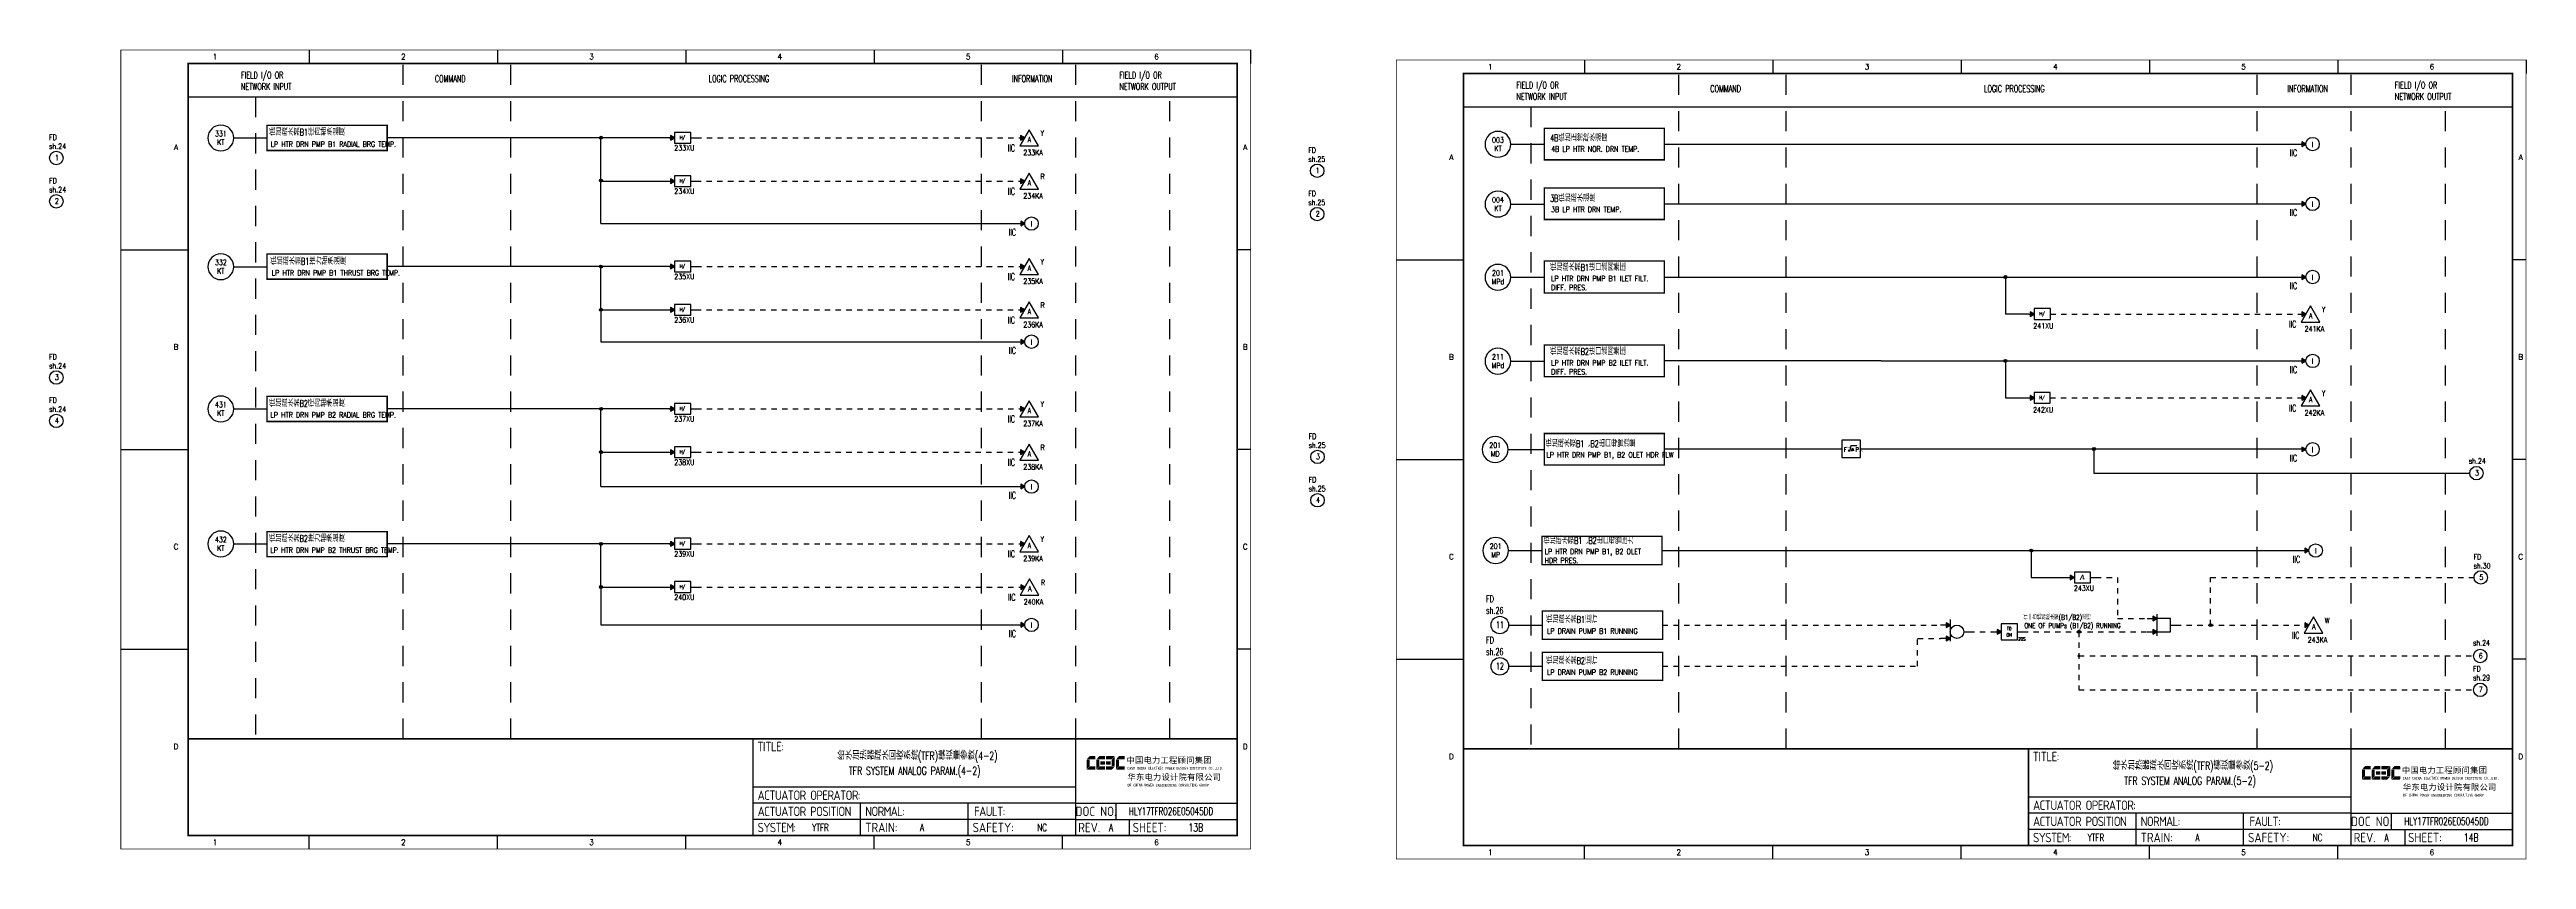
# Model space of a CAD drawing. Header units: millimetres. Extents: x 5560 to 16471, y 4607 to 8234.
# Drawn here: x 10580 to 11501, y 5854 to 6155 of the extents above; entities that cross this region are included whole.
import ezdxf
from ezdxf.enums import TextEntityAlignment as Align

# ---------------------------------------------------------------- set-up
doc = ezdxf.new("R2010")
doc.units = ezdxf.units.MM
for name, pattern in [('D2', [6, 2, -2, 2]), ('DASHED', [0.75, 0.5, -0.25]), ('JIS_02_0.7', [1.35, 0.75, -0.6])]:
    doc.linetypes.add(name, pattern=pattern)
for name, color, linetype in [('BLOCK', 7, 'Continuous'), ('BORDER', 1, 'Continuous'), ('INSTRUMENT', 4, 'Continuous'), ('MLINE', 6, 'Continuous'), ('TITLE', 1, 'Continuous'), ('TK', 7, 'Continuous'), ('图框_外框线', 7, 'Continuous'), ('图框_标题栏文字', 6, 'Continuous')]:
    doc.layers.add(name, color=color, linetype=linetype)
doc.styles.add('DANIEL', font='COMPLEX', dxfattribs={"width": 0.7, "bigfont": 'GVFS'})
doc.styles.add('ecepdi', font='simhei.ttf', dxfattribs={"width": 0.9})
doc.styles.get("Standard").update_dxf_attribs({"font": 'romans.shx', "width": 0.7, "bigfont": '@0hztxta.shx'})
doc.styles.add('工程字', font='gbenor.shx', dxfattribs={"bigfont": 'gbcbig.shx'})

# ---------------------------------------------------------------- blocks, each defined once
blk = doc.blocks.new('INS00')
at = {"layer": 'INSTRUMENT', "color": 0}
blk.add_lwpolyline([(6, 0, 1), (-6, 0, 1)], format="xyb", close=True, dxfattribs=at)
at = {"layer": 'INSTRUMENT', "flags": 1}
for tag, p in [('INSNAM', (0, 9)), ('INSDGN', (0, -9)), ('INSSUP', (0, -15)), ('INSMAN', (0, -18)), ('INSREM', (0, -21)), ('INSTYP', (0, -12))]:
    blk.add_attdef(tag, text='', height=3, dxfattribs=at).set_placement(p, align=Align.TOP_CENTER)
at = {"layer": 'INSTRUMENT', "width": 0.7}
for tag, p in [('INSIDE', (0, 2)), ('INSSYS', (0, -2))]:
    blk.add_attdef(tag, text='', height=2.5, dxfattribs=at).set_placement(p, align=Align.MIDDLE)
for tag, p in [('INSHH', (6, 3.5)), ('INSL', (6, -3)), ('INSLL', (6, -6))]:
    blk.add_attdef(tag, p, '', height=2.5, dxfattribs=at)
at = {"layer": 'INSTRUMENT', "linetype": 'DASHED', "width": 0.7}
blk.add_attdef('INSH', (6, 0.5), '', height=2.5, dxfattribs=at)
blk = doc.blocks.new('huo')
at = {"layer": 'BORDER'}
for points in [[(-72.15, 909.27), (-73.65, 910.13), (-73.65, 908.4)], [(-72.15, 904.27), (-73.65, 905.13), (-73.65, 903.4)]]:
    blk.add_hatch(color=256, dxfattribs=at).paths.add_polyline_path(points)
for p, q in [((-72.15, 909.27), (-75.75, 909.27)), ((-72.15, 904.27), (-75.75, 904.27)), ((-72.15, 911.28), (-72.15, 903.28)), ((-67.15, 906.77), (-65.15, 906.77))]:
    blk.add_line(p, q, dxfattribs=at)
for points in [[(-72.15, 909.27), (-73.65, 910.13), (-73.65, 908.4)], [(-72.15, 904.27), (-73.65, 905.13), (-73.65, 903.4)]]:
    blk.add_lwpolyline(points, close=True, dxfattribs=at)
blk.add_circle((-69.65, 906.77), 2.5, dxfattribs=at)
blk = doc.blocks.new('TD ON')
at = {"layer": 'BORDER'}
blk.add_hatch(color=256, dxfattribs=at).paths.add_polyline_path([(2178.99, 3763.24), (2177.49, 3764.11), (2177.49, 3762.37)])
for p, q in [((2176.99, 3763.24), (2178.99, 3763.24)), ((2184.99, 3763.24), (2186.99, 3763.24))]:
    blk.add_line(p, q, dxfattribs=at)
for points in [[(2184.99, 3766.24), (2178.99, 3766.24), (2178.99, 3760.24), (2184.99, 3760.24)], [(2178.99, 3763.24), (2177.49, 3764.11), (2177.49, 3762.37)]]:
    blk.add_lwpolyline(points, close=True, dxfattribs=at)
at = {"layer": 'BORDER', "style": 'DANIEL', "width": 0.8}
for s, p in [('ON', (2181.94, 3762.09)), ('TD', (2181.94, 3764.43))]:
    blk.add_text(s, height=1.2, dxfattribs=at).set_placement(p, align=Align.MIDDLE)
blk = doc.blocks.new('小于')
at = {"layer": 'BORDER'}
blk.add_hatch(color=256, dxfattribs=at).paths.add_polyline_path([(2178.99, 3734.24), (2177.49, 3735.11), (2177.49, 3733.38)])
for p, q in [((2176.99, 3734.24), (2178.99, 3734.24)), ((2184.99, 3734.24), (2186.99, 3734.24))]:
    blk.add_line(p, q, dxfattribs=at)
for points in [[(2178.99, 3734.24), (2177.49, 3735.11), (2177.49, 3733.38)], [(2184.99, 3736.24), (2178.99, 3736.24), (2178.99, 3732.24), (2184.99, 3732.24)]]:
    blk.add_lwpolyline(points, close=True, dxfattribs=at)
at = {"layer": 'BORDER', "style": 'DANIEL', "width": 0.8}
blk.add_text('/L', height=1.2, dxfattribs=at).set_placement((2181.94, 3734.29), align=Align.MIDDLE)
blk = doc.blocks.new('大于')
at = {"layer": 'BORDER'}
blk.add_hatch(color=256, dxfattribs=at).paths.add_polyline_path([(2178.99, 3748.47), (2177.49, 3749.34), (2177.49, 3747.6)])
for p, q in [((2176.99, 3748.47), (2178.99, 3748.47)), ((2184.99, 3748.47), (2186.99, 3748.47))]:
    blk.add_line(p, q, dxfattribs=at)
for points in [[(2178.99, 3748.47), (2177.49, 3749.34), (2177.49, 3747.6)], [(2184.99, 3750.47), (2178.99, 3750.47), (2178.99, 3746.47), (2184.99, 3746.47)]]:
    blk.add_lwpolyline(points, close=True, dxfattribs=at)
at = {"layer": 'BORDER', "style": 'DANIEL', "width": 0.8}
blk.add_text('H/', height=1.2, dxfattribs=at).set_placement((2181.94, 3748.51), align=Align.MIDDLE)
blk = doc.blocks.new('A$C1E0003F3')
h = blk.add_hatch(color=152)
edge = h.paths.add_edge_path()
edge.add_ellipse((5.15, 4.41), major_axis=(0, 0.211), ratio=0.769231, start_angle=-90, end_angle=0)
edge.add_line((5.15, 4.62), (3.22, 4.62))
edge.add_line((3.22, 4.62), (2.09, 3.35))
edge.add_line((2.09, 3.35), (5.32, 3.35))
edge.add_line((5.32, 3.35), (5.32, 4.41))
h.paths.add_polyline_path([(3.22, 3.23), (2.09, 3.23), (2.09, -0.36), (3.22, 0.91)])
edge = h.paths.add_edge_path()
edge.add_line((5.32, 0.81), (3.27, 0.81))
edge.add_line((3.27, 0.81), (2.13, -0.46))
edge.add_line((2.13, -0.46), (5.15, -0.46))
edge.add_ellipse((5.15, -0.25), major_axis=(0, 0.211), ratio=0.769231, start_angle=180, end_angle=270)
edge.add_line((5.32, -0.25), (5.32, 0.81))
h = blk.add_hatch(color=152)
edge = h.paths.add_edge_path()
edge.add_ellipse((8.78, 4.41), major_axis=(0, 0.211), ratio=0.769231, start_angle=-90, end_angle=0)
edge.add_line((8.78, 4.62), (6.84, 4.62))
edge.add_line((6.84, 4.62), (5.71, 3.35))
edge.add_line((5.71, 3.35), (8.94, 3.35))
edge.add_line((8.94, 3.35), (8.94, 4.41))
h.paths.add_polyline_path([(6.84, 3.23), (5.71, 3.23), (5.71, -0.36), (6.84, 0.91)])
edge = h.paths.add_edge_path()
edge.add_ellipse((8.78, 2.49), major_axis=(0, 0.211), ratio=0.769231, start_angle=-90, end_angle=0)
edge.add_line((8.78, 2.7), (7.22, 2.7))
edge.add_line((7.22, 2.7), (7.22, 1.44))
edge.add_line((7.22, 1.44), (8.78, 1.44))
edge.add_ellipse((8.78, 1.65), major_axis=(0, 0.211), ratio=0.769231, start_angle=180, end_angle=270)
edge.add_line((8.94, 1.65), (8.94, 2.49))
edge = h.paths.add_edge_path()
edge.add_line((8.94, 0.81), (6.89, 0.81))
edge.add_line((6.89, 0.81), (5.75, -0.46))
edge.add_line((5.75, -0.46), (8.78, -0.46))
edge.add_ellipse((8.78, -0.25), major_axis=(0, 0.211), ratio=0.769231, start_angle=180, end_angle=270)
edge.add_line((8.94, -0.25), (8.94, 0.81))
h = blk.add_hatch(color=1)
edge = h.paths.add_edge_path()
edge.add_line((12.48, 4.62), (9.46, 4.62))
edge.add_ellipse((9.46, 4.41), major_axis=(0, 0.211), ratio=0.769231, start_angle=0, end_angle=90)
edge.add_line((9.3, 4.41), (9.3, 3.35))
edge.add_line((9.3, 3.35), (11.35, 3.35))
edge.add_line((11.35, 3.35), (12.48, 4.62))
h.paths.add_polyline_path([(12.57, 4.56), (11.38, 3.23), (11.38, 0.93), (12.57, 0.93)])
edge = h.paths.add_edge_path()
edge.add_line((11.03, 2.7), (9.46, 2.7))
edge.add_ellipse((9.46, 2.49), major_axis=(0, 0.211), ratio=0.769231, start_angle=0, end_angle=90)
edge.add_line((9.3, 2.49), (9.3, 1.65))
edge.add_ellipse((9.46, 1.65), major_axis=(0, 0.211), ratio=0.769231, start_angle=90, end_angle=180)
edge.add_line((9.46, 1.44), (11.03, 1.44))
edge.add_line((11.03, 1.44), (11.03, 2.7))
h = blk.add_hatch(color=1)
edge = h.paths.add_edge_path()
edge.add_line((12.58, 0.79), (9.3, 0.79))
edge.add_line((9.3, 0.79), (9.3, -0.27))
edge.add_ellipse((9.46, -0.27), major_axis=(0, 0.211), ratio=0.769231, start_angle=90, end_angle=180)
edge.add_line((9.46, -0.48), (11.43, -0.48))
edge.add_line((11.43, -0.48), (12.58, 0.79))
h = blk.add_hatch(color=152)
edge = h.paths.add_edge_path()
edge.add_ellipse((16.11, 4.41), major_axis=(0, 0.211), ratio=0.769231, start_angle=-90, end_angle=0)
edge.add_line((16.11, 4.62), (14.14, 4.62))
edge.add_line((14.14, 4.62), (13, 3.35))
edge.add_line((13, 3.35), (16.27, 3.35))
edge.add_line((16.27, 3.35), (16.27, 4.41))
h.paths.add_polyline_path([(14.14, 3.23), (13, 3.23), (13, -0.36), (14.14, 0.91)])
edge = h.paths.add_edge_path()
edge.add_line((16.27, 0.81), (14.18, 0.81))
edge.add_line((14.18, 0.81), (13.04, -0.46))
edge.add_line((13.04, -0.46), (16.03, -0.46))
edge.add_ellipse((16.03, -0.15), major_axis=(0, 0.316), ratio=0.769231, start_angle=180, end_angle=270)
edge.add_line((16.27, -0.15), (16.27, 0.81))
at = {"layer": 'TITLE', "color": 7, "style": 'ecepdi'}
for s, p in [('中', (16.92, 1.94)), ('国', (20.09, 2)), ('电', (23.25, 1.99)), ('力', (26.39, 1.96)), ('工', (29.53, 1.95)), ('程', (32.71, 1.98)), ('顾', (35.9, 1.98)), ('问', (39.09, 1.94)), ('集', (42.26, 1.98)), ('团', (45.42, 2.01)), ('华', (17.24, -4.31)), ('东', (20.45, -4.29)), ('电', (23.62, -4.35)), ('力', (26.75, -4.32)), ('设', (29.92, -4.3)), ('计', (33.05, -4.31)), ('院', (36.26, -4.29)), ('有', (39.41, -4.29)), ('限', (42.57, -4.32)), ('公', (45.78, -4.38)), ('司', (48.91, -4.35))]:
    blk.add_text(s, height=2.2, dxfattribs=at).set_placement(p)
at = {"layer": 'TITLE', "color": 7, "style": 'ecepdi', "width": 0.975}
for s, p in [('E', (17.58, 0.02)), ('A', (18.29, 0.03)), ('S', (19, 0.03)), ('T', (19.7, 0.03)), ('C', (21.1, 0.09)), ('H', (21.77, 0.09)), ('I', (22.46, 0.09)), ('N', (23.17, 0.1)), ('A', (23.86, 0.1)), ('E', (25.35, 0.09)), ('L', (26.05, 0.11)), ('E', (26.76, 0.1)), ('C', (27.46, 0.12)), ('T', (28.18, 0.11)), ('R', (28.87, 0.1)), ('I', (29.57, 0.11)), ('C', (30.28, 0.1)), ('P', (31.64, 0.09)), ('O', (32.32, 0.08)), ('W', (33.03, 0.08)), ('E', (33.72, 0.08)), ('R', (34.42, 0.09)), ('D', (35.81, 0.1)), ('E', (36.52, 0.1)), ('S', (37.2, 0.1)), ('I', (37.91, 0.09)), ('G', (38.68, 0.11)), ('N', (39.38, 0.09)), ('I', (40.72, 0.07)), ('N', (41.43, 0.08)), ('S', (42.14, 0.08)), ('T', (42.83, 0.08)), ('I', (43.52, 0.09)), ('T', (44.22, 0.07)), ('U', (44.93, 0.07)), ('T', (45.63, 0.08)), ('E', (46.34, 0.09)), ('C', (47.76, 0.11)), ('O', (48.48, 0.1)), ('L', (50.56, 0.1)), ('T', (51.27, 0.1)), ('D', (51.96, 0.1)), ('O', (17.67, -6.18)), ('OF', (18.01, -6.2)), ('F', (18.37, -6.2)), ('C', (19.8, -6.19)), ('H', (20.47, -6.19)), ('I', (21.15, -6.19)), ('N', (21.87, -6.18)), ('A', (22.56, -6.18)), ('P', (23.98, -6.2)), ('O', (24.66, -6.21)), ('W', (25.36, -6.21)), ('E', (26.06, -6.21)), ('R', (26.75, -6.2)), ('E', (28.19, -6.24)), ('N', (28.91, -6.27)), ('G', (29.62, -6.26)), ('I', (30.32, -6.27)), ('N', (31.02, -6.27)), ('E', (31.7, -6.28)), ('E', (32.41, -6.27)), ('R', (33.1, -6.24)), ('I', (33.81, -6.24)), ('N', (34.51, -6.26)), ('G', (35.2, -6.24)), ('C', (36.61, -6.19)), ('O', (37.3, -6.21)), ('N', (38, -6.2)), ('S', (38.71, -6.21)), ('U', (39.41, -6.18)), ('L', (40.11, -6.18)), ('T', (40.81, -6.19)), ('I', (41.51, -6.21)), ('N', (42.2, -6.21)), ('G', (42.91, -6.17)), ('G', (44.29, -6.2)), ('R', (45, -6.21)), ('O', (45.69, -6.22)), ('U', (46.39, -6.2)), ('P', (47.1, -6.23)), ('.', (49.23, 0.1)), (',', (49.87, 0.1)), ('.', (52.72, 0.11))]:
    blk.add_text(s, height=1, dxfattribs=at).set_placement(p, align=Align.MIDDLE_CENTER)
blk = doc.blocks.new('A$C57484896')
for p, q in [((70, 297), (70, 292)), ((140, 297), (140, 292)), ((210, 297), (210, 292)), ((280, 297), (280, 292)), ((350, 297), (350, 292)), ((420, 297), (420, 292)), ((0, 222.75), (25, 222.75)), ((420, 222.75), (415, 222.75)), ((0, 148.5), (25, 148.5)), ((420, 148.5), (415, 148.5)), ((0, 74.25), (25, 74.25)), ((420, 74.25), (415, 74.25)), ((70, 0), (70, 5)), ((140, 0), (140, 5)), ((210, 0), (210, 5)), ((280, 0), (280, 5)), ((350, 0), (350, 5))]:
    blk.add_line(p, q)
at = {"layer": 'MLINE', "linetype": 'JIS_02_0.7', "ltscale": 10}
for p, q in [((105, 41), (105, 292)), ((145, 41), (145, 292)), ((320, 41), (320, 292)), ((355, 41), (355, 292)), ((50, 279.56), (50, 41)), ((390, 41), (390, 279.56))]:
    blk.add_line(p, q, dxfattribs=at)
at = {"layer": 'MLINE'}
blk.add_line((25, 279.56), (415, 279.56), dxfattribs=at)
at = {"layer": '图框_外框线'}
for p, q in [((355, 5), (355, 41)), ((355, 23), (235, 23)), ((355, 17), (235, 17)), ((355, 11), (235, 11)), ((355, 11), (235, 11)), ((275, 11), (275, 17)), ((275, 5), (275, 11)), ((315, 11), (315, 17)), ((315, 5), (315, 11)), ((355, 17), (415, 17)), ((355, 11), (415, 11)), ((370, 11), (370, 17)), ((375, 5), (375, 11))]:
    blk.add_line(p, q, dxfattribs=at)
for points, const_width in [([(0, 0), (420, 0), (420, 297), (0, 297)], 0.3), ([(25, 5), (415, 5), (415, 292), (25, 292)], 0.6)]:
    blk.add_lwpolyline(points, close=True, dxfattribs=dict(at, const_width=const_width))
at = {"layer": '图框_外框线', "const_width": 0.6}
blk.add_lwpolyline([(235, 41), (25, 41)], dxfattribs=at)
at = {"layer": '图框_外框线'}
blk.add_lwpolyline([(415, 41, 0.6, 0.6, 0), (235, 41, 0.6, 0.6, 0), (235, 5, 0, 0, 0)], format="xyseb", dxfattribs=at)
blk.add_blockref('A$C1E0003F3', (356.94, 29.95))
at = {"layer": 'MLINE', "char_height": 2.5, "width": 31.8959, "attachment_point": 1}
for s, insert in [('FIELD I/O OR', (44.67, 288.89)), ('COMMAND', (116.74, 287.58)), ('LOGIC PROCESSING', (218.52, 287.58)), ('INFORMATION', (331.25, 287.58)), ('FIELD I/O OR', (371.22, 288.89)), ('NETWORK INPUT', (44.67, 284.64)), ('NETWORK OUTPUT', (371.22, 284.64))]:
    blk.add_mtext(s, dxfattribs=dict(at, insert=insert))
at = {"layer": 'TK', "color": 3}
for s, p in [('1', (35, 294.5)), ('2', (105, 294.5)), ('3', (175, 294.5)), ('4', (245, 294.5)), ('5', (315, 294.5)), ('6', (385, 294.5)), ('1', (35, 2.5)), ('2', (105, 2.5)), ('3', (175, 2.5)), ('4', (245, 2.5)), ('5', (315, 2.5)), ('6', (385, 2.5))]:
    blk.add_text(s, height=2, dxfattribs=at).set_placement(p, align=Align.MIDDLE)
for s, p in [('A', (20.5, 259.88)), ('A', (418, 259.88)), ('B', (20.5, 185.62)), ('B', (418, 185.62)), ('C', (20.5, 111.38)), ('C', (418, 111.38)), ('D', (20.5, 37.12)), ('D', (418, 37.12))]:
    blk.add_text(s, height=2, dxfattribs=at).set_placement(p, align=Align.CENTER)
at = {"layer": '图框_标题栏文字', "char_height": 3.5, "style": '工程字'}
for s, insert, width, attachment_point in [('{\\T0.9; TITLE:}', (234.86, 38.09), 14.2249, 4), ('{\\T0.9; ACTUATOR OPERATOR:}', (235, 20), 40, 4), ('{\\T0.9; ACTUATOR POSITION}', (235, 14), 45, 4), ('{\\T0.9; SYSTEM:}', (235, 8), 17.9526, 4), ('{\\T0.9; }TRAIN: ', (275, 8), 17.6638, 4), ('{\\T0.9; NORMAL:}', (275, 14), 18.2557, 4), ('SAFETY:', (324.3, 8), 22.3993, 5), ('{\\T0.9; FAULT:}', (315.44, 14), 15, 4), ('DOC NO.', (362.5, 14), 15, 5), ('REV.', (360, 8), 10, 5), ('SHEET:', (382.42, 8), 20, 5)]:
    blk.add_mtext(s, dxfattribs=dict(at, insert=insert, width=width, attachment_point=attachment_point))

msp = doc.modelspace()

# ---------------------------------------------------------------- hatches: boundary and pattern name
h = msp.add_hatch(color=0)
edge = h.paths.add_edge_path()
edge.add_arc((10785.29, 6122.36), 0.55, 0, 360)
for points in [[(10942.73, 6122.34), (10941.23, 6123.21), (10941.23, 6121.48)], [(11419.08, 6120), (11417.58, 6120.87), (11417.58, 6119.14)], [(10942.73, 6106.23), (10941.23, 6107.1), (10941.23, 6105.36)], [(11419.08, 6097.79), (11417.58, 6098.65), (11417.58, 6096.92)], [(10942.83, 6090.46), (10941.33, 6091.33), (10941.33, 6089.6)], [(10942.73, 6074.51), (10941.23, 6075.38), (10941.23, 6073.65)], [(11419.08, 6070.58), (11417.58, 6071.45), (11417.58, 6069.72)], [(10942.73, 6058.4), (10941.23, 6059.26), (10941.23, 6057.53)], [(11419.08, 6056.84), (11417.58, 6057.71), (11417.58, 6055.97)], [(10942.83, 6046.55), (10941.33, 6047.42), (10941.33, 6045.68)], [(11419.08, 6039.4), (11417.58, 6040.27), (11417.58, 6038.54)], [(10942.73, 6021.63), (10941.23, 6022.49), (10941.23, 6020.76)], [(11419.08, 6025.66), (11417.58, 6026.52), (11417.58, 6024.79)], [(10942.73, 6005.51), (10941.23, 6006.38), (10941.23, 6004.64)], [(11419.08, 6006.55), (11417.58, 6007.41), (11417.58, 6005.68)], [(10942.83, 5992.69), (10941.33, 5993.56), (10941.33, 5991.83)], [(10942.73, 5971.47), (10941.23, 5972.34), (10941.23, 5970.6)], [(11420.22, 5968.92), (11418.72, 5969.79), (11418.72, 5968.06)], [(10942.89, 5955.36), (10941.39, 5956.22), (10941.39, 5954.49)], [(10942.83, 5941.29), (10941.33, 5942.15), (10941.33, 5940.42)], [(11420.22, 5941.23), (11418.72, 5942.09), (11418.72, 5940.36)]]:
    msp.add_hatch(color=256).paths.add_polyline_path(points)
h = msp.add_hatch(color=0)
edge = h.paths.add_edge_path()
edge.add_arc((10785.29, 6106.42), 0.55, 0, 360)
h = msp.add_hatch(color=0)
edge = h.paths.add_edge_path()
edge.add_arc((10785.29, 6074.47), 0.55, 0, 360)
h = msp.add_hatch(color=0)
edge = h.paths.add_edge_path()
edge.add_arc((11307.38, 6070.58), 0.55, 0, 360)
h = msp.add_hatch(color=0)
edge = h.paths.add_edge_path()
edge.add_arc((10785.29, 6058.4), 0.55, 0, 360)
h = msp.add_hatch(color=0)
edge = h.paths.add_edge_path()
edge.add_arc((11307.38, 6039.4), 0.55, 0, 360)
h = msp.add_hatch(color=0)
edge = h.paths.add_edge_path()
edge.add_arc((10785.3, 6021.59), 0.55, 0, 360)
h = msp.add_hatch(color=0)
edge = h.paths.add_edge_path()
edge.add_arc((10785.3, 6005.51), 0.55, 0, 360)
h = msp.add_hatch(color=0)
edge = h.paths.add_edge_path()
edge.add_arc((11340.3, 6006.68), 0.55, 0, 360)
h = msp.add_hatch(color=0)
edge = h.paths.add_edge_path()
edge.add_arc((10785.31, 5971.42), 0.55, 0, 360)
h = msp.add_hatch(color=0)
edge = h.paths.add_edge_path()
edge.add_arc((11317.02, 5968.92), 0.55, 0, 360)
h = msp.add_hatch(color=0)
edge = h.paths.add_edge_path()
edge.add_arc((10785.28, 5955.36), 0.55, 0, 360)
h = msp.add_hatch(color=0)
edge = h.paths.add_edge_path()
edge.add_arc((11334.72, 5938.73), 0.55, 0, 360)
h = msp.add_hatch(color=0)
edge = h.paths.add_edge_path()
edge.add_arc((11383.67, 5941.23), 0.55, 0, 360)
h = msp.add_hatch(color=0)
edge = h.paths.add_edge_path()
edge.add_arc((11334.72, 5929.74), 0.55, 0, 360)
at = {"layer": 'BORDER'}
for points in [[(11363.73, 5943.73), (11362.23, 5944.59), (11362.23, 5942.86)], [(11363.73, 5938.73), (11362.23, 5939.59), (11362.23, 5937.86)]]:
    msp.add_hatch(color=256, dxfattribs=at).paths.add_polyline_path(points)

# ---------------------------------------------------------------- linework, layer by layer
at = {"color": 0}
for p, q in [((10705.85, 6117.59), (10705.85, 6126.93)), ((10648.77, 6122.26), (10661.17, 6122.26)), ((10705.85, 6117.59), (10661.17, 6117.59)), ((10778.65, 6122.35), (10705.85, 6122.35)), ((10812.65, 6122.35), (10778.65, 6122.35)), ((10785.28, 6090.46), (10785.28, 6122.35)), ((11123.53, 6119.91), (11135.93, 6119.91)), ((11180.61, 6120), (11417.58, 6120)), ((10785.28, 6106.23), (10810.65, 6106.23)), ((11180.61, 6114.12), (11135.93, 6114.12)), ((11123.53, 6097.7), (11135.93, 6097.7)), ((11180.61, 6097.79), (11417.58, 6097.79)), ((11180.61, 6091.91), (11135.93, 6091.91)), ((10705.85, 6069.75), (10705.85, 6079.09)), ((10648.77, 6074.42), (10661.17, 6074.42)), ((10705.85, 6069.75), (10661.17, 6069.75)), ((10811.15, 6074.51), (10705.85, 6074.51)), ((10785.28, 6058.4), (10785.28, 6074.51)), ((11123.53, 6070.49), (11135.93, 6070.49)), ((11180.61, 6064.64), (11180.61, 6076.53)), ((11307.38, 6070.58), (11307.38, 6056.83)), ((11180.61, 6064.64), (11135.93, 6064.64)), ((10785.28, 6058.4), (10810.65, 6058.4)), ((11180.61, 6033.52), (11180.61, 6045.28)), ((11123.53, 6039.31), (11135.93, 6039.31)), ((11180.61, 6033.52), (11135.93, 6033.52)), ((11261.2, 6039.4), (11180.61, 6039.4)), ((11261.2, 6039.4), (11417.58, 6039.4)), ((11307.38, 6039.4), (11307.38, 6025.65)), ((10705.85, 6016.87), (10705.85, 6026.21)), ((11307.38, 6025.65), (11316.03, 6025.65)), ((10648.77, 6021.54), (10661.17, 6021.54)), ((10705.85, 6016.87), (10661.17, 6016.87)), ((10811.15, 6021.63), (10705.85, 6021.63)), ((10785.28, 6005.51), (10785.28, 6021.63)), ((10785.28, 6005.51), (10810.65, 6005.51)), ((11122.51, 6006.46), (11135.93, 6006.46)), ((11180.61, 6000.67), (11180.61, 6012.43)), ((11236.62, 6006.55), (11180.61, 6006.55)), ((11246.62, 6006.55), (11236.62, 6006.55)), ((11180.61, 6000.67), (11135.93, 6000.67)), ((10705.85, 5966.71), (10705.85, 5976.05)), ((10648.77, 5971.38), (10661.17, 5971.38)), ((10778.65, 5971.47), (10705.85, 5971.47)), ((10812.65, 5971.47), (10778.65, 5971.47)), ((10785.28, 5955.36), (10785.28, 5971.47)), ((10705.85, 5966.62), (10661.17, 5966.62)), ((10785.28, 5955.36), (10810.65, 5955.36))]:
    msp.add_line(p, q, dxfattribs=at)
at = {"color": 0, "linetype": 'D2'}
for p, q in [((10820.65, 6122.35), (10942.74, 6122.35)), ((10820.49, 6106.23), (10942.73, 6106.23)), ((10820.65, 6074.51), (10942.74, 6074.51)), ((10820.49, 6058.4), (10942.73, 6058.4)), ((11324.1, 6056.83), (11417.58, 6056.84)), ((11324.03, 6025.65), (11417.58, 6025.66)), ((10820.65, 6021.63), (10942.74, 6021.63)), ((10820.49, 6005.51), (10942.73, 6005.51)), ((10820.65, 5971.47), (10942.74, 5971.47)), ((11341.02, 5958.92), (11349.06, 5958.92)), ((11349.06, 5958.92), (11349.06, 5943.73)), ((11383.67, 5958.92), (11481.61, 5958.92)), ((11383.67, 5941.23), (11383.67, 5958.92)), ((10820.65, 5955.36), (10942.89, 5955.36)), ((11179.95, 5941.23), (11283.3, 5941.23)), ((11349.06, 5943.73), (11360.14, 5943.73)), ((11370.73, 5941.23), (11418.72, 5941.23)), ((11274.76, 5925.9), (11274.76, 5936.23)), ((11274.76, 5936.23), (11283.3, 5936.23)), ((11293.89, 5938.73), (11303.85, 5938.73)), ((11313.85, 5938.73), (11360.14, 5938.73)), ((11334.72, 5938.73), (11334.72, 5917.16)), ((11179.95, 5925.9), (11274.76, 5925.9)), ((11334.72, 5929.74), (11481.4, 5929.74)), ((11334.72, 5917.16), (11481.4, 5917.16))]:
    msp.add_line(p, q, dxfattribs=at)
for p, q in [((10785.28, 6090.46), (10941.33, 6090.46)), ((11180.61, 6070.58), (11417.58, 6070.58)), ((10785.28, 6058.4), (10785.28, 6046.55)), ((11316.1, 6056.83), (11307.38, 6056.83)), ((10785.28, 6046.55), (10941.33, 6046.55)), ((10785.28, 5992.69), (10785.28, 6005.51)), ((11249.47, 6005.68), (11249.08, 6006.3)), ((11249.97, 6008.01), (11249.47, 6005.68)), ((11249.97, 6008.01), (11251.99, 6008.01)), ((11250.56, 6006.98), (11250.03, 6006.16)), ((11250.03, 6006.16), (11250.56, 6006.16)), ((11250.56, 6006.98), (11251.09, 6006.16)), ((11251.09, 6006.16), (11250.56, 6006.16)), ((11251.99, 6008.01), (11252.19, 6007.79)), ((11253.49, 6006.68), (11417.58, 6006.68)), ((11340.3, 6006.55), (11340.3, 5997.63)), ((11340.3, 5997.63), (11479.98, 5997.63)), ((10785.28, 5992.69), (10941.33, 5992.69)), ((11122.69, 5968.92), (11135.08, 5968.92)), ((11179.76, 5968.92), (11418.72, 5968.92)), ((11317.02, 5968.92), (11317.02, 5958.92)), ((11317.02, 5958.92), (11331.02, 5958.92)), ((10785.28, 5955.36), (10785.28, 5941.29)), ((10785.28, 5941.29), (10941.33, 5941.29)), ((11122.7, 5941.23), (11135.1, 5941.23)), ((11122.7, 5925.9), (11135.1, 5925.9))]:
    msp.add_line(p, q)
at = {"color": 0, "const_width": 0.5}
for points in [[(10661.17, 6126.93), (10705.85, 6126.93), (10705.85, 6117.59), (10661.17, 6117.59), (10661.17, 6126.93)], [(11135.93, 6125.88), (11180.61, 6125.88), (11180.61, 6114.12), (11135.93, 6114.12), (11135.93, 6125.88)], [(11135.93, 6103.67), (11180.61, 6103.67), (11180.61, 6091.91), (11135.93, 6091.91), (11135.93, 6103.67)], [(10661.17, 6079.09), (10705.85, 6079.09), (10705.85, 6069.75), (10661.17, 6069.75), (10661.17, 6079.09)], [(11135.93, 6076.53), (11180.61, 6076.53), (11180.61, 6064.64), (11135.93, 6064.64), (11135.93, 6076.53)], [(11135.93, 6045.28), (11180.61, 6045.28), (11180.61, 6033.52), (11135.93, 6033.52), (11135.93, 6045.28)], [(10661.17, 6026.21), (10705.85, 6026.21), (10705.85, 6016.87), (10661.17, 6016.87), (10661.17, 6026.21)], [(11135.93, 6012.43), (11180.61, 6012.43), (11180.61, 6000.67), (11135.93, 6000.67), (11135.93, 6012.43)], [(10661.17, 5975.96), (10705.85, 5975.96), (10705.85, 5966.62), (10661.17, 5966.62), (10661.17, 5975.96)], [(11135.08, 5974.17), (11179.76, 5974.17), (11179.76, 5963.67), (11135.08, 5963.67), (11135.08, 5974.17)], [(11135.27, 5946.48), (11179.95, 5946.48), (11179.95, 5935.98), (11135.27, 5935.98), (11135.27, 5946.48)], [(11135.27, 5931.15), (11179.95, 5931.15), (11179.95, 5920.65), (11135.27, 5920.65), (11135.27, 5931.15)]]:
    msp.add_lwpolyline(points, dxfattribs=at)
at = {"color": 1}
for points in [[(10947.93, 6119.34), (10944.47, 6125.34), (10941, 6119.34)], [(10947.93, 6103.23), (10944.47, 6109.23), (10941, 6103.23)], [(10947.93, 6071.51), (10944.47, 6077.51), (10941, 6071.51)], [(10947.93, 6055.4), (10944.47, 6061.4), (10941, 6055.4)], [(11424.27, 6053.84), (11420.81, 6059.84), (11417.35, 6053.84)], [(10947.93, 6018.63), (10944.47, 6024.63), (10941, 6018.63)], [(11424.27, 6022.66), (11420.81, 6028.66), (11417.35, 6022.66)], [(10947.93, 6002.51), (10944.47, 6008.51), (10941, 6002.51)], [(10947.93, 5968.47), (10944.47, 5974.47), (10941, 5968.47)], [(10948.09, 5952.36), (10944.62, 5958.36), (10941.16, 5952.36)], [(11425.42, 5938.23), (11421.96, 5944.23), (11418.49, 5938.23)]]:
    msp.add_lwpolyline(points, close=True, dxfattribs=at)
for points in [[(10942.73, 6122.34), (10941.23, 6123.21), (10941.23, 6121.48)], [(11419.08, 6120), (11417.58, 6120.87), (11417.58, 6119.14)], [(10942.73, 6106.23), (10941.23, 6107.1), (10941.23, 6105.36)], [(11419.08, 6097.79), (11417.58, 6098.65), (11417.58, 6096.92)], [(10942.83, 6090.46), (10941.33, 6091.33), (10941.33, 6089.6)], [(10942.73, 6074.51), (10941.23, 6075.38), (10941.23, 6073.65)], [(11419.08, 6070.58), (11417.58, 6071.45), (11417.58, 6069.72)], [(10942.73, 6058.4), (10941.23, 6059.26), (10941.23, 6057.53)], [(11419.08, 6056.84), (11417.58, 6057.71), (11417.58, 6055.97)], [(10942.83, 6046.55), (10941.33, 6047.42), (10941.33, 6045.68)], [(11419.08, 6039.4), (11417.58, 6040.27), (11417.58, 6038.54)], [(10942.73, 6021.63), (10941.23, 6022.49), (10941.23, 6020.76)], [(11419.08, 6025.66), (11417.58, 6026.52), (11417.58, 6024.79)], [(10942.73, 6005.51), (10941.23, 6006.38), (10941.23, 6004.64)], [(11246.62, 6003.48), (11253.49, 6003.48), (11253.49, 6009.89), (11246.62, 6009.89)], [(11419.08, 6006.55), (11417.58, 6007.41), (11417.58, 6005.68)], [(10942.83, 5992.69), (10941.33, 5993.56), (10941.33, 5991.83)], [(10942.73, 5971.47), (10941.23, 5972.34), (10941.23, 5970.6)], [(11420.22, 5968.92), (11418.72, 5969.79), (11418.72, 5968.06)], [(10942.89, 5955.36), (10941.39, 5956.22), (10941.39, 5954.49)], [(10942.83, 5941.29), (10941.33, 5942.15), (10941.33, 5940.42)], [(11420.22, 5941.23), (11418.72, 5942.09), (11418.72, 5940.36)]]:
    msp.add_lwpolyline(points, close=True)
for centre, radius in [((10582.79, 6114.84), 2.5), ((11051.53, 6110.08), 2.5), ((10582.79, 6098.72), 2.5), ((11051.53, 6093.97), 2.5), ((10582.79, 6033.24), 2.5), ((10582.79, 6017.12), 2.5), ((11051.65, 6003.73), 2.5), ((11482.49, 5997.68), 2.5), ((11051.65, 5987.62), 2.5), ((11484.11, 5958.92), 2.5), ((11119.44, 5941.23), 3.25), ((11483.9, 5929.74), 2.5), ((11119.44, 5925.91), 3.25), ((11483.9, 5917.16), 2.5)]:
    msp.add_circle(centre, radius, dxfattribs=at)
at = {"color": 0}
for centre in [(10785.29, 6122.36), (10785.29, 6106.42), (10785.29, 6074.47), (11307.38, 6070.58), (10785.29, 6058.4), (11307.38, 6039.4), (10785.3, 6021.59), (10785.3, 6005.51), (11340.3, 6006.68), (10785.31, 5971.42), (11317.02, 5968.92), (10785.28, 5955.36), (11334.72, 5938.73), (11383.67, 5941.23)]:
    msp.add_circle(centre, 0.55, dxfattribs=at)
for centre in [(11421.58, 6120), (11421.58, 6097.79), (10945.33, 6090.46), (11421.58, 6070.58), (10945.33, 6046.55), (11421.58, 6039.4), (11421.58, 6006.55), (10945.33, 5992.69), (11422.72, 5968.92), (10945.33, 5941.29)]:
    msp.add_circle(centre, 2.5)
at = {"layer": 'BORDER'}
for p, q in [((11360.14, 5943.73), (11363.73, 5943.73)), ((11363.73, 5945.23), (11363.73, 5937.23)), ((11368.73, 5941.23), (11370.73, 5941.23)), ((11360.14, 5938.73), (11363.73, 5938.73))]:
    msp.add_line(p, q, dxfattribs=at)
for points in [[(11363.73, 5943.73), (11362.23, 5944.59), (11362.23, 5942.86)], [(11363.73, 5938.73), (11362.23, 5939.59), (11362.23, 5937.86)], [(11368.73, 5943.73), (11363.73, 5943.73), (11363.73, 5938.73), (11368.73, 5938.73)]]:
    msp.add_lwpolyline(points, close=True, dxfattribs=at)

# ---------------------------------------------------------------- block references
for name, p in [('A$C57484896', (10606.8, 5857.98)), ('A$C57484896', (11080.94, 5854.26)), ('大于', (8633.66, 2373.87)), ('大于', (8633.66, 2357.76)), ('大于', (8633.66, 2326.04)), ('大于', (8633.66, 2309.93)), ('大于', (9139.11, 2308.36)), ('大于', (8633.66, 2273.16)), ('大于', (9139.04, 2277.18)), ('大于', (8633.66, 2257.04)), ('大于', (8633.66, 2223)), ('小于', (9154.03, 2224.68)), ('大于', (8633.66, 2206.89)), ('huo', (11359.04, 5031.96)), ('TD ON', (9126.86, 2175.48))]:
    msp.add_blockref(name, p)
at = {"layer": 'MLINE', "color": 0, "xscale": 0.7999999999992724, "yscale": 0.7999999999992724, "zscale": 0.8}
for p, values in [((10643.97, 6122.26), {'INSIDE': '331', 'INSSYS': 'KT'}), ((11118.73, 6119.91), {'INSIDE': '003', 'INSSYS': 'KT'}), ((11118.73, 6097.7), {'INSIDE': '004', 'INSSYS': 'KT'}), ((10643.97, 6074.42), {'INSIDE': '332', 'INSSYS': 'KT'}), ((11118.73, 6070.49), {'INSIDE': '201', 'INSSYS': 'MPd'}), ((11118.73, 6039.31), {'INSIDE': '211', 'INSSYS': 'MPd'}), ((10643.97, 6021.54), {'INSIDE': '431', 'INSSYS': 'KT'}), ((11117.71, 6006.46), {'INSIDE': '201', 'INSSYS': 'MD'}), ((10643.97, 5971.38), {'INSIDE': '432', 'INSSYS': 'KT'})]:
    msp.add_blockref('INS00', p, dxfattribs=at).add_auto_attribs(values)
at = {"layer": 'MLINE', "xscale": 0.7999999999992724, "yscale": 0.7999999999992724, "zscale": 0.8}
msp.add_blockref('INS00', (11117.89, 5968.92), dxfattribs=at).add_auto_attribs({'INSIDE': '201', 'INSSYS': 'MP'})

# ---------------------------------------------------------------- texts
at = {"color": 1, "width": 0.7}
for p in [(10944.55, 6120.72), (10944.55, 6104.6), (10944.55, 6072.89), (10944.55, 6056.77), (11420.9, 6055.21), (11420.9, 6024.03), (10944.55, 6020), (10944.55, 6003.88), (10944.55, 5969.84), (10944.71, 5953.73), (11422.04, 5939.6)]:
    msp.add_text('A', height=2, dxfattribs=at).set_placement(p, align=Align.CENTER)
at = {"width": 0.7}
for p in [(11421.61, 6118.88), (11421.61, 6096.66), (10945.37, 6089.34), (11421.61, 6069.46), (10945.36, 6045.42), (11421.61, 6038.27), (11421.61, 6005.42), (10945.36, 5991.65), (11422.76, 5967.8), (10945.36, 5940.16)]:
    msp.add_text('I', height=2, dxfattribs=at).set_placement(p, align=Align.CENTER)
at = {"color": 0, "width": 73.0067, "attachment_point": 1}
for s, insert, char_height in [('FD\\Psh.24', (10580.12, 6123.51), 2), ('低加疏水泵B1径向轴承温度', (10661.92, 6125.65), 2.5), ('4B低加正常疏水温度', (11138.13, 6123.52), 2.5), ('1', (10582.26, 6115.94), 2), ('LP HTR DRN PMP B1 RADIAL BRG TEMP.', (10662.46, 6120.96), 2), ('FD\\Psh.25', (11048.23, 6118.73), 2), ('4B LP HTR NOR. DRN TEMP.', (11138.51, 6119.17), 2), ('FD\\Psh.24', (10580.12, 6107.39), 2), ('1', (11051, 6111.19), 2), ('2', (10582.26, 6099.83), 2), ('FD\\Psh.25', (11048.23, 6102.62), 2), ('3B低加疏水温度', (11138.13, 6101.08), 2.5), ('3B LP HTR DRN TEMP.', (11138.51, 6096.72), 2), ('2', (11051, 6095.08), 2), ('低加疏水泵B1推力轴承温度', (10662.37, 6077.66), 2.5), ('LP HTR DRN PMP B1 THRUST BRG TEMP.', (10662.91, 6073.14), 2), ('低加疏水泵B1进口滤网差压', (11138.13, 6075.39), 2.5), ('LP HTR DRN PMP B1 ILET FILT. \\PDIFF. PRES.', (11138.51, 6071.03), 2), ('FD\\Psh.24', (10580.12, 6041.9), 2), ('低加疏水泵B2进口滤网差压', (11138.13, 6044.14), 2.5), ('3', (10582.26, 6034.34), 2), ('LP HTR DRN PMP B2 ILET FILT. \\PDIFF. PRES.', (11138.53, 6039.7), 2), ('FD\\Psh.24', (10580.12, 6025.79), 2), ('低加疏水泵B2径向轴承温度', (10661.88, 6024.85), 2.5), ('4', (10582.26, 6018.23), 2), ('LP HTR DRN PMP B2 RADIAL BRG TEMP.', (10662.43, 6020.33), 2), ('FD\\Psh.25', (11048.36, 6012.38), 2), ('3', (11051.13, 6004.84), 2), ('低加疏水泵B1、B2出口母管流量', (11136.41, 6009.88), 2.5), ('LP HTR DRN PMP B1, B2 OLET HDR FLW', (11136.79, 6005.5), 2), ('FD\\Psh.25', (11048.36, 5996.26), 2), ('sh.24', (11479.67, 6003.22), 2), ('3', (11481.96, 5998.79), 2), ('4', (11051.13, 5988.72), 2), ('低加疏水泵B2推力轴承温度', (10661.88, 5974.61), 2.5), ('LP HTR DRN PMP B2 THRUST BRG TEMP.', (10662.43, 5970.09), 2), ('FD\\Psh.30', (11481.44, 5967.59), 2), ('5', (11483.59, 5960.03), 2), ('sh.24', (11481.23, 5935.61), 2), ('6', (11483.37, 5930.84), 2), ('FD \\Psh.29', (11481.23, 5926.01), 2), ('7', (11483.37, 5918.26), 2)]:
    msp.add_mtext(s, dxfattribs=dict(at, insert=insert, char_height=char_height))
at = {"attachment_point": 1}
for s, insert, char_height, width in [('Y', (10948.68, 6125.04), 2, 73.0067), ('IIC', (10936.44, 6119.79), 2.5, 4.5039), ('233KA', (10942.29, 6117.83), 2, 73.0067), ('IIC', (11413.07, 6118), 2.5, 4.5039), ('R', (10948.68, 6108.92), 2, 73.0067), ('IIC', (10936.44, 6103.68), 2.5, 4.5039), ('234KA', (10942.29, 6101.72), 2, 73.0067), ('IIC', (11413.07, 6095.79), 2.5, 4.5039), ('IIC', (10936.83, 6088.46), 2.5, 4.5039), ('IIC', (10936.44, 6071.96), 2.5, 4.5039), ('235KA', (10942.29, 6070), 2, 73.0067), ('Y', (10948.68, 6077.21), 2, 73.0067), ('IIC', (11413.07, 6068.58), 2.5, 4.5039), ('R', (10948.68, 6061.09), 2, 73.0067), ('Y', (11425.03, 6059.53), 2, 73.0067), ('IIC', (10936.44, 6055.85), 2.5, 4.5039), ('236KA', (10942.29, 6053.88), 2, 73.0067), ('IIC', (11412.79, 6054.29), 2.5, 4.5039), ('241KA', (11418.64, 6052.33), 2, 73.0067), ('IIC', (10936.82, 6044.55), 2.5, 4.5039), ('IIC', (11413.07, 6037.4), 2.5, 4.5039), ('Y', (10948.68, 6024.32), 2, 73.0067), ('IIC', (11412.79, 6023.11), 2.5, 4.5039), ('Y', (11425.03, 6028.35), 2, 73.0067), ('IIC', (10936.44, 6019.07), 2.5, 4.5039), ('237KA', (10942.29, 6017.11), 2, 73.0067), ('242KA', (11418.64, 6021.14), 2, 73.0067), ('R', (10948.68, 6008.2), 2, 73.0067), ('F（  P）', (11247.31, 6007.27), 1.6, 73.0067), ('IIC', (11413.07, 6004.55), 2.5, 4.5039), ('IIC', (10936.44, 6002.96), 2.5, 4.5039), ('238KA', (10942.29, 6001), 2, 73.0067), ('IIC', (10936.82, 5990.69), 2.5, 4.5039), ('IIC', (10936.44, 5968.92), 2.5, 4.5039), ('239KA', (10942.29, 5966.96), 2, 73.0067), ('Y', (10948.68, 5974.16), 2, 73.0067), ('低加疏水泵B1、B2出口母管压力', (11135.65, 5973.86), 2.5, 57.1272), ('LP HTR DRN PMP B1, B2 OLET \\PHDR PRES.', (11136.11, 5969.56), 2, 64.5319), ('IIC', (11414.22, 5966.92), 2.5, 4.5039), ('R', (10948.84, 5958.05), 2, 73.0067), ('IIC', (10936.6, 5952.8), 2.5, 4.5039), ('240KA', (10942.45, 5950.84), 2, 73.0067), ('FD', (11114.34, 5952.23), 2.5, 73.0067), ('IIC', (10936.82, 5939.29), 2.5, 4.5039), ('sh.26', (11114.34, 5947.92), 2.5, 73.0067), ('11', (11117.95, 5942.55), 2.5, 73.0067), ('低加疏水泵B1运行', (11136.64, 5944.53), 2.5, 73.0067), ('{\\C0;LP DRAIN PUMP B1} RUNNING', (11136.99, 5940.01), 2, 73.0067), ('任一台低加疏水泵{\\C0;(B1/B2)}运行', (11314.09, 5945.03), 1.8, 73.0067), ('{\\C0;ONE OF PUMPs (B1/B2)} RUNNING', (11314.44, 5941.93), 1.8, 73.0067), ('W', (11426.17, 5943.92), 2, 73.0067), ('sh.26', (11114.34, 5932.6), 2.5, 73.0067), ('FD', (11114.34, 5936.91), 2.5, 73.0067), ('IIC', (11413.93, 5938.67), 2.5, 4.5039), ('243KA', (11419.78, 5936.71), 2, 73.0067), ('12', (11117.95, 5927.23), 2.5, 73.0067), ('低加疏水泵B2运行', (11136.64, 5929.21), 2.5, 73.0067), ('{\\C0;LP DRAIN PUMP B2} RUNNING', (11136.99, 5924.69), 2, 73.0067), ('{\\C0;给水加热器疏水回收系统(TFR)模拟量参数(4-2)}', (10873.11, 5894.17), 3, 77.1758), ('{\\C0;TFR SYSTEM ANALOG PARAM.(4-2) }', (10877.42, 5888.58), 3, 84.237), ('{\\C0;给水加热器疏水回收系统(TFR)模拟量参数(5-2)}', (11347.25, 5890.44), 3, 77.1758), ('{\\C0;TFR SYSTEM ANALOG PARAM.(5-2) }', (11351.56, 5884.86), 3, 84.237), ('YTFR', (10863.84, 5867.37), 2.8, 8.5983), ('A', (10903.9, 5867.37), 2.8, 8.5983), ('NC', (10947.48, 5867.37), 2.8, 8.5983), ('A', (10974.18, 5867.3), 2.8, 8.5983), ('YTFR', (11337.98, 5863.65), 2.8, 8.5983), ('A', (11378.04, 5863.65), 2.8, 8.5983), ('NC', (11421.62, 5863.65), 2.8, 8.5983), ('A', (11448.32, 5863.58), 2.8, 8.5983)]:
    msp.add_mtext(s, dxfattribs=dict(at, insert=insert, char_height=char_height, width=width))
at = {"width": 0.7}
for tag, p, s, height in [('HLY17TFR026E05045DD', (10981.54, 5870.61), '', 2.8), ('13B', (11003.67, 5864.48), '1', 3), ('HLY17TFR026E05045DD', (11455.68, 5866.89), '', 2.8), ('14B', (11477.81, 5860.76), '1', 3)]:
    msp.add_attdef(tag, p, s, height=height, dxfattribs=at)
at = {"layer": 'BLOCK', "width": 0.7}
for s, p in [('233XU', (10816.28, 6118.6)), ('234XU', (10816.28, 6102.49)), ('235XU', (10816.28, 6070.77)), ('236XU', (10816.28, 6054.65)), ('241XU', (11321.49, 6052.41)), ('242XU', (11321.42, 6021.22)), ('237XU', (10816.28, 6017.84)), ('238XU', (10816.28, 6001.72)), ('239XU', (10816.28, 5967.68)), ('240XU', (10816.28, 5951.57)), ('243XU', (11336.59, 5954.94))]:
    msp.add_text(s, height=2, dxfattribs=at).set_placement(p, align=Align.MIDDLE)
at = {"layer": 'BLOCK', "style": 'DANIEL', "width": 0.8}
msp.add_text('20S', height=1.2, dxfattribs=at).set_placement((11313.51, 5936.05), align=Align.MIDDLE)

doc.saveas('drawing.dxf')
